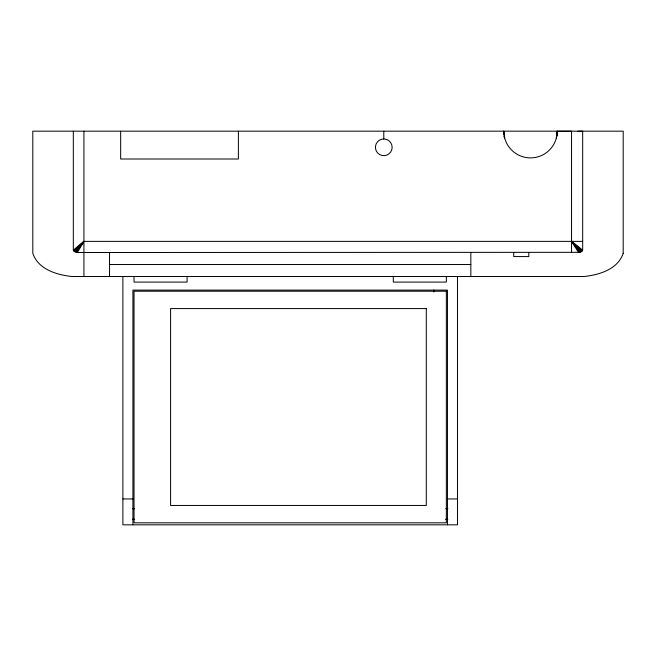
<?xml version="1.0" encoding="UTF-8"?>
<svg xmlns="http://www.w3.org/2000/svg" width="656" height="656" viewBox="0 0 656 656"><rect width="100%" height="100%" fill="white"/><g stroke="black" fill="none" stroke-linecap="round" stroke-linejoin="round"><path stroke-width="0.98" d="M556.329 138.088L557.239 131.225L571.54 131.225L571.54 252.511M73.324 131.175L73.324 250.108L74.259 251.445L77.367 252.511L579.814 252.322L581.741 251.445L582.676 250.108L582.676 131.175M77.367 252.511L83.927 241.375L582.676 241.375M76.186 252.322L83.927 241.375L73.324 250.108M75.12 251.953L83.927 241.375L73.644 250.813M74.259 251.445L83.927 241.375M582.233 131.175L578.018 131.225M503.8 136.735L504.538 136.735M109.536 264.516L470.836 264.516M122.893 498.945L132.914 498.945M447.458 498.945L457.478 498.945M132.455 508.662L134.603 508.662M445.768 508.662L447.909 508.662M132.553 519.265L134.603 519.265M445.408 519.265L447.81 519.265M582.676 250.108L571.54 241.375L578.633 252.511M582.356 250.813L571.54 241.375L579.814 252.322M581.741 251.445L571.54 241.375L580.88 251.953M557.239 135.817L557.239 131.175A26.716 26.716 0 0 1 530.524 157.891A26.716 26.716 0 0 1 503.8 131.175L504.71 138.088M528.81 252.658L528.81 256.57L513.722 256.57L513.722 252.658M503.8 131.175L503.8 133.955M470.836 252.511L470.836 276.52M457.478 276.52L457.478 524.825L122.893 524.825L122.893 276.52M447.458 524.825L447.458 290.108L132.914 290.108L132.914 524.825M446.342 276.52L446.342 282.088L393.297 282.088L393.297 276.52M433.821 290.042L433.821 292.027M383.785 131.175L383.785 138.965M238.39 131.175L238.39 159.006L120.663 159.006L120.663 131.175M187.075 276.52L187.075 282.088L134.029 282.088L134.029 276.52M109.536 252.511L109.536 276.52M83.927 131.175L83.927 276.52M623.2 253.273C617.862 269.395 599.199 274.905 583.963 276.52L72.037 276.52C56.801 274.905 38.138 269.395 32.8 253.273L32.8 131.175L623.2 131.175L623.2 253.273M446.342 291.215L134.029 291.215L134.029 522.824L446.342 522.824L446.342 291.215M426.302 308.582L170.593 308.582L170.593 505.456L426.302 505.456L426.302 308.582M379.611 154.545A8.348 8.348 0 0 0 392.14 147.313A8.348 8.348 0 0 0 379.611 140.081A8.348 8.348 0 0 0 379.611 154.545"/></g></svg>
